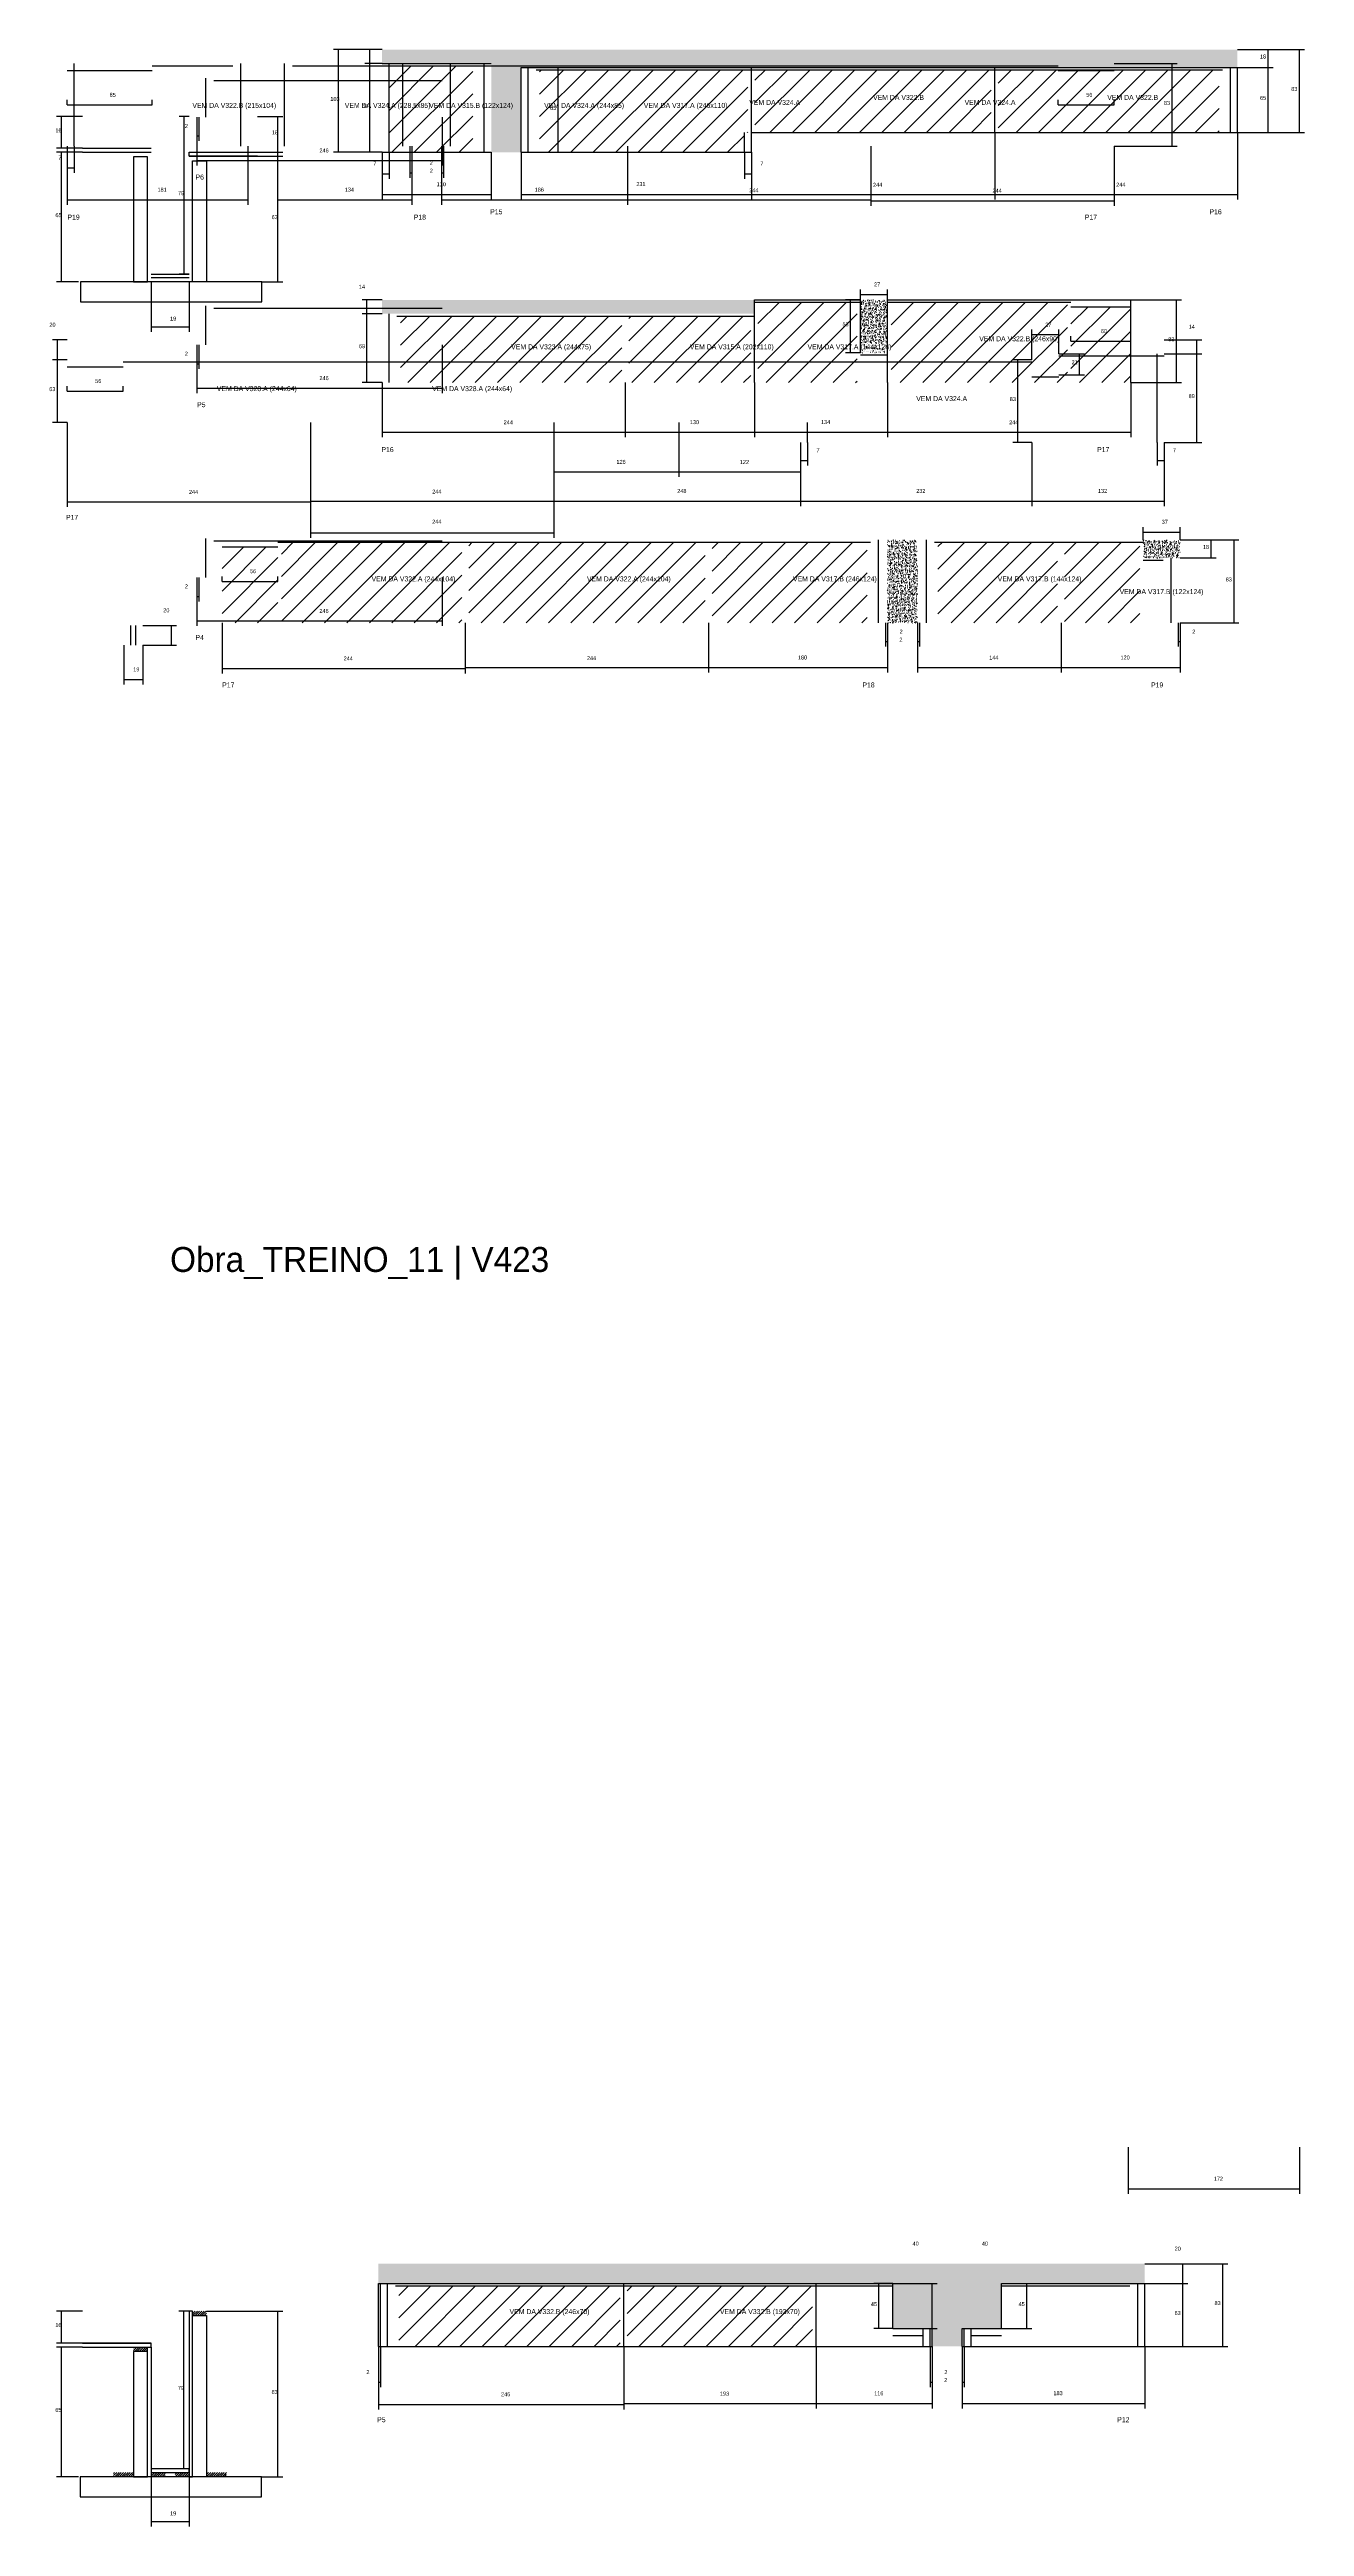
# Model space of a CAD drawing. Header units: metres. Extents: x -2848 to 22762, y -49062 to 1016.
# Drawn here: x 7879 to 9138, y -48668 to -46185 of the extents above; entities that cross this region are included whole.
import ezdxf

# ---------------------------------------------------------------- set-up
doc = ezdxf.new("R2010")
doc.units = ezdxf.units.M
for name, color, linetype in [('COTA', 4, 'Continuous'), ('Hachura', 253, 'Continuous'), ('LABEL_ID', 3, 'Continuous'), ('Madeira', 126, 'Continuous'), ('NOMENCLATURA', 7, 'Continuous'), ('Painéis', 200, 'Continuous'), ('SARR_2.2x10', 40, 'Continuous'), ('SARR_2.2x7', 40, 'Continuous'), ('SARR_3.5x7', 81, 'Continuous'), ('Texto Seção', 7, 'Continuous')]:
    doc.layers.add(name, color=color, linetype=linetype)

msp = doc.modelspace()

# ---------------------------------------------------------------- hatches: boundary and pattern name
at = {"layer": 'COTA'}
h = msp.add_hatch(dxfattribs=at)
h.set_pattern_fill('AR-CONC', scale=0.03)
h.paths.add_polyline_path([(8352.1, -46202.7), (8583.1, -46202.7), (9070.6, -46202.7), (9070.6, -46184.7), (8212.6, -46184.7), (8212.6, -46198.7), (8322.1, -46198.7), (8322.1, -46287.7), (8352.1, -46287.7)])
h = msp.add_hatch(dxfattribs=at)
h.set_pattern_fill('AR-CONC', scale=0.03)
h.paths.add_polyline_path([(8586.1, -46449.6), (8586.1, -46435.6), (8212.6, -46435.6), (8212.6, -46449.6)])
h = msp.add_hatch(dxfattribs=at)
h.set_pattern_fill('AR-CONC', scale=0.03)
h.paths.add_polyline_path([(8692.6, -46488.6), (8719.6, -46488.6), (8719.6, -46435.6), (8692.6, -46435.6)])
h = msp.add_hatch(dxfattribs=at)
h.set_pattern_fill('AR-CONC', scale=0.03)
h.paths.add_polyline_path([(8719.6, -46759.3), (8749.6, -46759.3), (8749.6, -46676.3), (8719.6, -46676.3)])
h = msp.add_hatch(dxfattribs=at)
h.set_pattern_fill('AR-CONC', scale=0.03)
h.paths.add_polyline_path([(9013.1, -46694.3), (9013.1, -46676.3), (8976.1, -46676.3), (8976.1, -46694.3)])
h = msp.add_hatch(dxfattribs=at)
h.set_pattern_fill('AR-CONC', scale=0.03)
h.paths.add_polyline_path([(8209, -48404.1), (8209, -48424.1), (8725, -48424.1), (8725, -48469.1), (8764.5, -48469.1), (8764.5, -48487.1), (8794.5, -48487.1), (8794.5, -48469.1), (8834, -48469.1), (8834, -48424.1), (8977.5, -48424.1), (8977.5, -48404.1)])
at = {"layer": 'Hachura'}
h = msp.add_hatch(dxfattribs=at)
h.set_pattern_fill('ANSI31', scale=5)
h.paths.add_polyline_path([(8303.6, -46200.9), (8219.6, -46200.9), (8219.6, -46287.7), (8303.6, -46287.7)])
h = msp.add_hatch(dxfattribs=at)
h.set_pattern_fill('ANSI31', scale=5)
h.paths.add_polyline_path([(8576.1, -46287.7), (8576.1, -46267.7), (8579.6, -46267.7), (8579.6, -46204.9), (8370.6, -46204.9), (8370.6, -46287.7)])
h = msp.add_hatch(dxfattribs=at)
h.set_pattern_fill('ANSI31', scale=5)
h.paths.add_polyline_path([(8823.6, -46267.7), (8823.6, -46204.9), (8586.6, -46204.9), (8586.6, -46267.7)])
h = msp.add_hatch(dxfattribs=at)
h.set_pattern_fill('ANSI31', scale=5)
h.paths.add_polyline_path([(8830.6, -46204.9), (8830.6, -46267.7), (9052.1, -46267.7), (9052.1, -46204.9)])
h = msp.add_hatch(dxfattribs=at)
h.set_pattern_fill('ANSI31', scale=5)
h.paths.add_polyline_path([(8453.1, -46518.6), (8453.1, -46451.8), (8231.1, -46451.8), (8231.1, -46518.6)])
h = msp.add_hatch(dxfattribs=at)
h.set_pattern_fill('ANSI31', scale=5)
h.paths.add_polyline_path([(8582.6, -46518.6), (8582.6, -46451.8), (8460.1, -46451.8), (8460.1, -46518.6)])
h = msp.add_hatch(dxfattribs=at)
h.set_pattern_fill('ANSI31', scale=5)
h.paths.add_polyline_path([(8589.6, -46437.8), (8589.6, -46518.6), (8689.1, -46518.6), (8689.1, -46437.8)])
h = msp.add_hatch(dxfattribs=at)
h.set_pattern_fill('ANSI31', scale=5)
h.paths.add_polyline_path([(8723.1, -46437.8), (8723.1, -46518.6), (8900.1, -46518.6), (8900.1, -46437.8)])
h = msp.add_hatch(dxfattribs=at)
h.set_pattern_fill('ANSI31', scale=5)
h.paths.add_polyline_path([(8903.6, -46518.6), (8963.6, -46518.6), (8963.6, -46442.6), (8903.6, -46442.6)])
h = msp.add_hatch(dxfattribs=at)
h.set_pattern_fill('ANSI31', scale=5)
h.paths.add_polyline_path([(8108.1, -46759.3), (8108.1, -46683.3), (8052.1, -46683.3), (8052.1, -46759.3)])
h = msp.add_hatch(dxfattribs=at)
h.set_pattern_fill('ANSI31', scale=5)
h.paths.add_polyline_path([(8292.6, -46759.3), (8292.6, -46678.5), (8111.6, -46678.5), (8111.6, -46759.3)])
h = msp.add_hatch(dxfattribs=at)
h.set_pattern_fill('ANSI31', scale=5)
h.paths.add_polyline_path([(8536.6, -46759.3), (8536.6, -46678.5), (8299.6, -46678.5), (8299.6, -46759.3)])
h = msp.add_hatch(dxfattribs=at)
h.set_pattern_fill('ANSI31', scale=5)
h.paths.add_polyline_path([(8543.6, -46759.3), (8699.1, -46759.3), (8699.1, -46678.5), (8543.6, -46678.5)])
h = msp.add_hatch(dxfattribs=at)
h.set_pattern_fill('ANSI31', scale=5)
h.paths.add_polyline_path([(8890.1, -46759.3), (8890.1, -46678.5), (8770.1, -46678.5), (8770.1, -46759.3)])
h = msp.add_hatch(dxfattribs=at)
h.set_pattern_fill('ANSI31', scale=5)
h.paths.add_polyline_path([(8972.6, -46678.5), (8897.1, -46678.5), (8897.1, -46759.3), (8972.6, -46759.3)])
h = msp.add_hatch(dxfattribs=at)
h.set_pattern_fill('ANSI31', scale=5)
h.paths.add_polyline_path([(8451.5, -48487.1), (8451.5, -48426.3), (8229.5, -48426.3), (8229.5, -48487.1)])
h = msp.add_hatch(dxfattribs=at)
h.set_pattern_fill('ANSI31', scale=5)
h.paths.add_polyline_path([(8644.5, -48487.1), (8644.5, -48426.3), (8458.5, -48426.3), (8458.5, -48487.1)])
at = {"layer": 'SARR_2.2x10'}
h = msp.add_hatch(dxfattribs=at)
h.set_pattern_fill('ANSI31', scale=0.5)
h.paths.add_polyline_path([(7943.4, -48613.3), (7943.4, -48617.7), (7963.4, -48617.7), (7963.4, -48613.3)])
h = msp.add_hatch(dxfattribs=at)
h.set_pattern_fill('ANSI31', scale=0.5)
h.paths.add_polyline_path([(8036.6, -48613.3), (8036.6, -48617.7), (8056.6, -48617.7), (8056.6, -48613.3)])
at = {"layer": 'SARR_2.2x7'}
h = msp.add_hatch(dxfattribs=at)
h.set_pattern_fill('ANSI31', scale=0.5)
h.paths.add_polyline_path([(8022.6, -48451.7), (8022.6, -48456.1), (8036.6, -48456.1), (8036.6, -48451.7)])
h = msp.add_hatch(dxfattribs=at)
h.set_pattern_fill('ANSI31', scale=0.5)
h.paths.add_polyline_path([(7977.4, -48487.7), (7977.4, -48492.1), (7963.4, -48492.1), (7963.4, -48487.7)])
h = msp.add_hatch(dxfattribs=at)
h.set_pattern_fill('ANSI31', scale=0.5)
h.paths.add_polyline_path([(7995, -48617.7), (7995, -48613.3), (7995, -48613.3), (7981, -48613.3), (7981, -48613.3), (7981, -48617.7), (7981, -48617.7), (7995, -48617.7)])
h = msp.add_hatch(dxfattribs=at)
h.set_pattern_fill('ANSI31', scale=0.5)
h.paths.add_polyline_path([(8005, -48617.7), (8005, -48613.3), (8005, -48613.3), (8019, -48613.3), (8019, -48613.3), (8019, -48617.7), (8019, -48617.7), (8005, -48617.7)])

# ---------------------------------------------------------------- linework, layer by layer
at = {"layer": 'COTA'}
for p, q in [((8212.6, -46184.7), (8164, -46184.7)), ((8169, -46287.7), (8169, -46184.7)), ((8212.6, -46184.7), (8195.5, -46184.7)), ((8212.6, -46198.7), (8195.5, -46198.7)), ((8212.6, -46198.7), (8195.5, -46198.7)), ((8200.5, -46198.7), (8200.5, -46184.7)), ((8200.5, -46287.7), (8200.5, -46198.7)), ((8367.1, -46202.7), (8394.3, -46202.7)), ((8389.3, -46287.7), (8389.3, -46202.7)), ((8946.9, -46198.7), (9010.2, -46198.7)), ((9005.2, -46281.7), (9005.2, -46198.7)), ((9070.6, -46184.7), (9106.3, -46184.7)), ((9070.6, -46184.7), (9137.8, -46184.7)), ((9070.6, -46202.7), (9106.3, -46202.7)), ((9070.6, -46202.7), (9106.3, -46202.7)), ((9101.3, -46202.7), (9101.3, -46184.7)), ((9101.3, -46267.7), (9101.3, -46202.7)), ((9132.8, -46267.7), (9132.8, -46184.7)), ((7912.3, -46251.7), (7886.1, -46251.7)), ((7891.1, -46283.7), (7891.1, -46251.7)), ((7896.9, -46240.2), (7896.9, -46235.2)), ((7896.9, -46240.2), (7981.9, -46240.2)), ((7981.9, -46240.2), (7981.9, -46235.2)), ((8019, -46251.7), (8009, -46251.7)), ((8014, -46409.7), (8014, -46251.7)), ((8026.8, -46252.4), (8026.8, -46301)), ((8026.8, -46252.4), (8026.8, -46276.3)), ((8028.8, -46252.4), (8028.8, -46276.3)), ((8087.7, -46251.7), (8113.1, -46251.7)), ((8108.1, -46287.7), (8108.1, -46251.7)), ((8272.8, -46252.4), (8272.8, -46301)), ((8890.9, -46240.2), (8890.9, -46235.2)), ((8890.9, -46240.2), (8946.9, -46240.2)), ((8946.9, -46240.2), (8946.9, -46235.2)), ((8026.8, -46271.3), (8028.8, -46271.3)), ((8827.1, -46267.7), (8827.1, -46334.9)), ((8827.1, -46267.7), (8827.1, -46334.9)), ((9070.6, -46267.7), (9070.6, -46334.9)), ((9070.6, -46267.7), (9106.3, -46267.7)), ((9070.6, -46267.7), (9137.8, -46267.7)), ((7912.3, -46283.7), (7886.1, -46283.7)), ((7912.3, -46287.7), (7886.1, -46287.7)), ((7891.1, -46417.7), (7891.1, -46287.7)), ((7896.9, -46281.7), (7896.9, -46340.3)), ((7896.9, -46281.7), (7896.9, -46308.2)), ((7896.9, -46303.2), (7903.9, -46303.2)), ((7903.9, -46281.7), (7903.9, -46308.2)), ((8026.8, -46296), (8272.8, -46296)), ((8077.9, -46281.7), (8077.9, -46340.3)), ((8087.7, -46287.7), (8113.1, -46287.7)), ((8087.7, -46291.7), (8113.1, -46291.7)), ((8107.9, -46281.7), (8107.9, -46340.3)), ((8108.1, -46417.7), (8108.1, -46291.7)), ((8212.6, -46287.7), (8164, -46287.7)), ((8212.6, -46287.7), (8195.5, -46287.7)), ((8212.6, -46287.7), (8212.6, -46334.9)), ((8212.6, -46287.7), (8212.6, -46314.2)), ((8219.6, -46287.7), (8219.6, -46314.2)), ((8240.4, -46281.7), (8240.4, -46313.2)), ((8242.4, -46281.7), (8242.4, -46340.3)), ((8242.4, -46281.7), (8242.4, -46313.2)), ((8272.4, -46281.7), (8272.4, -46340.3)), ((8272.4, -46281.7), (8272.4, -46313.2)), ((8274.4, -46281.7), (8274.4, -46313.2)), ((8322.1, -46287.7), (8322.1, -46334.9)), ((8352.1, -46287.7), (8352.1, -46334.9)), ((8367.1, -46287.7), (8394.3, -46287.7)), ((8458.9, -46281.7), (8458.9, -46340.3)), ((8458.9, -46281.7), (8458.9, -46340.3)), ((8576.1, -46287.7), (8576.1, -46314.2)), ((8583.1, -46287.7), (8583.1, -46334.9)), ((8583.1, -46287.7), (8583.1, -46314.2)), ((8583.1, -46287.7), (8583.1, -46334.9)), ((8702.9, -46281.7), (8702.9, -46340.3)), ((8702.9, -46281.7), (8702.9, -46341.2)), ((8946.9, -46281.7), (8946.9, -46341.2)), ((8946.9, -46281.7), (9010.2, -46281.7)), ((8212.6, -46309.2), (8219.6, -46309.2)), ((8240.4, -46308.2), (8242.4, -46308.2)), ((8272.4, -46308.2), (8274.4, -46308.2)), ((8576.1, -46309.2), (8583.1, -46309.2)), ((7896.9, -46335.3), (8077.9, -46335.3)), ((8107.9, -46335.3), (8242.4, -46335.3)), ((8212.6, -46329.9), (8322.1, -46329.9)), ((8272.4, -46335.3), (8458.9, -46335.3)), ((8352.1, -46329.9), (8583.1, -46329.9)), ((8458.9, -46335.3), (8702.9, -46335.3)), ((8583.1, -46329.9), (8827.1, -46329.9)), ((8702.9, -46336.2), (8946.9, -46336.2)), ((8827.1, -46329.9), (9070.6, -46329.9)), ((7908.2, -46417.7), (7886.1, -46417.7)), ((7981, -46417.7), (7981, -46467.5)), ((8019, -46409.7), (8009, -46409.7)), ((8019, -46417.7), (8019, -46467.5)), ((8091.9, -46417.7), (8113.1, -46417.7)), ((8692.6, -46435.6), (8692.6, -46425.3)), ((8719.6, -46435.6), (8719.6, -46425.3)), ((8212.6, -46435.6), (8192.5, -46435.6)), ((8212.6, -46449.6), (8192.5, -46449.6)), ((8212.6, -46449.6), (8192.5, -46449.6)), ((8197.5, -46449.6), (8197.5, -46435.6)), ((8197.5, -46518.6), (8197.5, -46449.6)), ((8692.6, -46435.6), (8677.6, -46435.6)), ((8682.6, -46488.6), (8682.6, -46435.6)), ((8692.6, -46430.3), (8719.6, -46430.3)), ((8963.6, -46435.6), (9014.4, -46435.6)), ((9009.4, -46518.6), (9009.4, -46435.6)), ((7896.9, -46475.6), (7882.1, -46475.6)), ((7887.1, -46495.6), (7887.1, -46475.6)), ((7981, -46462.5), (8019, -46462.5)), ((8864.4, -46495.6), (8864.4, -46465.4)), ((8864.4, -46470.4), (8891.4, -46470.4)), ((8891.4, -46489.6), (8891.4, -46465.4)), ((8903.6, -46477.1), (8903.6, -46472.1)), ((8903.6, -46477.1), (8963.6, -46477.1)), ((8963.6, -46477.1), (8963.6, -46472.1)), ((8996.9, -46475.6), (9034.7, -46475.6)), ((9029.7, -46489.6), (9029.7, -46475.6)), ((7896.9, -46495.6), (7882.1, -46495.6)), ((7896.9, -46495.6), (7882.1, -46495.6)), ((7887.1, -46558.6), (7887.1, -46495.6)), ((8026.8, -46480.7), (8026.8, -46529.2)), ((8026.8, -46480.7), (8026.8, -46504.6)), ((8026.8, -46499.6), (8028.8, -46499.6)), ((8028.8, -46480.7), (8028.8, -46504.6)), ((8272.8, -46480.7), (8272.8, -46529.2)), ((8692.6, -46488.6), (8677.6, -46488.6)), ((8864.4, -46495.6), (8845.4, -46495.6)), ((8850.4, -46578.6), (8850.4, -46495.6)), ((8891.4, -46489.6), (8917.3, -46489.6)), ((8912.3, -46510.6), (8912.3, -46489.6)), ((8996.9, -46489.6), (9034.7, -46489.6)), ((8996.9, -46489.6), (9034.7, -46489.6)), ((9029.7, -46578.6), (9029.7, -46489.6)), ((7896.9, -46527.1), (7896.9, -46522.1)), ((7896.9, -46527.1), (7952.9, -46527.1)), ((7952.9, -46527.1), (7952.9, -46522.1)), ((8026.8, -46524.2), (8272.8, -46524.2)), ((8212.6, -46518.6), (8192.5, -46518.6)), ((8212.6, -46518.6), (8212.6, -46573.3)), ((8456.6, -46518.6), (8456.6, -46573.3)), ((8456.6, -46518.6), (8456.6, -46573.3)), ((8586.1, -46518.6), (8586.1, -46573.3)), ((8586.1, -46518.6), (8586.1, -46573.3)), ((8719.6, -46518.6), (8719.6, -46573.3)), ((8719.6, -46518.6), (8719.6, -46573.3)), ((8891.4, -46510.6), (8917.3, -46510.6)), ((8963.6, -46518.6), (8963.6, -46573.3)), ((8963.6, -46518.6), (9014.4, -46518.6)), ((7896.9, -46558.6), (7882.1, -46558.6)), ((7896.9, -46558.6), (7896.9, -46643.2)), ((8140.9, -46558.6), (8140.9, -46642.3)), ((8140.9, -46558.6), (8140.9, -46643.2)), ((8140.9, -46558.6), (8140.9, -46674.2)), ((8212.6, -46568.3), (8456.6, -46568.3)), ((8384.9, -46558.6), (8384.9, -46642.3)), ((8384.9, -46558.6), (8384.9, -46642.3)), ((8384.9, -46558.6), (8384.9, -46613.1)), ((8384.9, -46558.6), (8384.9, -46674.2)), ((8456.6, -46568.3), (8586.1, -46568.3)), ((8510.4, -46558.6), (8510.4, -46613.1)), ((8510.4, -46558.6), (8510.4, -46613.1)), ((8586.1, -46568.3), (8719.6, -46568.3)), ((8719.6, -46568.3), (8963.6, -46568.3)), ((8632.4, -46578.6), (8632.4, -46642.3)), ((8632.4, -46578.6), (8632.4, -46613.1)), ((8632.4, -46578.6), (8632.4, -46642.3)), ((8632.4, -46578.6), (8632.4, -46601.6)), ((8632.4, -46596.6), (8639.4, -46596.6)), ((8639.4, -46578.6), (8639.4, -46601.6)), ((8864.4, -46578.6), (8845.4, -46578.6)), ((8864.4, -46578.6), (8864.4, -46642.3)), ((8864.4, -46578.6), (8864.4, -46642.3)), ((8989.9, -46578.6), (8989.9, -46601.6)), ((8989.9, -46596.6), (8996.9, -46596.6)), ((8996.9, -46578.6), (8996.9, -46642.3)), ((8996.9, -46578.6), (9034.7, -46578.6)), ((8996.9, -46578.6), (8996.9, -46601.6)), ((8384.9, -46608.1), (8510.4, -46608.1)), ((8510.4, -46608.1), (8632.4, -46608.1)), ((7896.9, -46638.2), (8140.9, -46638.2)), ((8140.9, -46637.3), (8384.9, -46637.3)), ((8384.9, -46637.3), (8632.4, -46637.3)), ((8632.4, -46637.3), (8864.4, -46637.3)), ((8864.4, -46637.3), (8996.9, -46637.3)), ((8140.9, -46669.2), (8384.9, -46669.2)), ((8976.1, -46676.3), (8976.1, -46663.4)), ((8976.1, -46668.4), (9013.1, -46668.4)), ((9013.1, -46676.3), (9013.1, -46663.4)), ((9013.1, -46676.3), (9072.1, -46676.3)), ((9013.1, -46676.3), (9049.1, -46676.3)), ((9044.1, -46694.3), (9044.1, -46676.3)), ((9067.1, -46759.3), (9067.1, -46676.3)), ((9013.1, -46694.3), (9049.1, -46694.3)), ((8026.8, -46713.9), (8026.8, -46762.5)), ((8026.8, -46713.9), (8026.8, -46737.9)), ((8028.8, -46713.9), (8028.8, -46737.9)), ((8052.1, -46717.8), (8052.1, -46712.8)), ((8052.1, -46717.8), (8108.1, -46717.8)), ((8108.1, -46717.8), (8108.1, -46712.8)), ((8272.8, -46713.9), (8272.8, -46762.5)), ((8026.8, -46732.9), (8028.8, -46732.9)), ((7972.6, -46761.9), (8006.3, -46761.9)), ((8001.3, -46781.9), (8001.3, -46761.9)), ((8026.8, -46757.5), (8272.8, -46757.5)), ((8052.1, -46759.3), (8052.1, -46810.1)), ((8296.1, -46759.3), (8296.1, -46809.2)), ((8296.1, -46759.3), (8296.1, -46810.1)), ((8540.1, -46759.3), (8540.1, -46809.2)), ((8540.1, -46759.3), (8540.1, -46809.2)), ((8717.6, -46759.3), (8717.6, -46783.2)), ((8719.6, -46759.3), (8719.6, -46809.2)), ((8719.6, -46759.3), (8719.6, -46783.2)), ((8749.6, -46759.3), (8749.6, -46809.2)), ((8749.6, -46759.3), (8749.6, -46783.2)), ((8751.6, -46759.3), (8751.6, -46783.2)), ((8893.6, -46759.3), (8893.6, -46809.2)), ((8893.6, -46759.3), (8893.6, -46809.2)), ((9011.1, -46759.3), (9011.1, -46783.2)), ((9013.1, -46759.3), (9013.1, -46809.2)), ((9013.1, -46759.3), (9072.1, -46759.3)), ((9013.1, -46759.3), (9013.1, -46783.2)), ((7953.6, -46781.9), (7953.6, -46821.1)), ((7972.6, -46781.9), (7972.6, -46821.1)), ((7972.6, -46781.9), (8006.3, -46781.9)), ((8717.6, -46778.2), (8719.6, -46778.2)), ((8749.6, -46778.2), (8751.6, -46778.2)), ((9011.1, -46778.2), (9013.1, -46778.2)), ((7953.6, -46816.1), (7972.6, -46816.1)), ((8052.1, -46805.1), (8296.1, -46805.1)), ((8296.1, -46804.2), (8540.1, -46804.2)), ((8540.1, -46804.2), (8719.6, -46804.2)), ((8749.6, -46804.2), (8893.6, -46804.2)), ((8893.6, -46804.2), (9013.1, -46804.2)), ((8960.8, -48287.4), (8960.8, -48334)), ((9132.8, -48287.4), (9132.8, -48334)), ((8960.8, -48329), (9132.8, -48329)), ((8977.5, -48404.1), (9020.7, -48404.1)), ((8977.5, -48404.1), (9060.9, -48404.1)), ((9015.7, -48424.1), (9015.7, -48404.1)), ((9055.9, -48487.1), (9055.9, -48404.1)), ((8725, -48424.1), (8706, -48424.1)), ((8711, -48469.1), (8711, -48424.1)), ((8725, -48424.1), (8769.5, -48424.1)), ((8764.5, -48469.1), (8764.5, -48424.1)), ((8834, -48469.1), (8834, -48424.1)), ((8834, -48424.1), (8839, -48424.1)), ((8834, -48424.1), (8864.2, -48424.1)), ((8859.2, -48469.1), (8859.2, -48424.1)), ((8977.5, -48424.1), (9020.7, -48424.1)), ((8977.5, -48424.1), (9020.7, -48424.1)), ((9015.7, -48487.1), (9015.7, -48424.1)), ((7912.3, -48451.7), (7886, -48451.7)), ((7891, -48483.7), (7891, -48451.7)), ((8019, -48451.7), (8008.9, -48451.7)), ((8013.9, -48609.7), (8013.9, -48451.7)), ((8036.6, -48451.7), (8113, -48451.7)), ((8108, -48617.7), (8108, -48451.7)), ((7912.3, -48483.7), (7886, -48483.7)), ((7912.3, -48487.7), (7886, -48487.7)), ((7891, -48617.7), (7891, -48487.7)), ((8209, -48487.1), (8209, -48550.1)), ((8209, -48487.1), (8209, -48527.8)), ((8211, -48487.1), (8211, -48527.8)), ((8455, -48487.1), (8455, -48549.2)), ((8455, -48487.1), (8455, -48550.1)), ((8648, -48487.1), (8648, -48549.2)), ((8648, -48487.1), (8648, -48549.2)), ((8725, -48469.1), (8706, -48469.1)), ((8762.5, -48487.1), (8762.5, -48527.8)), ((8764.5, -48469.1), (8769.5, -48469.1)), ((8764.5, -48487.1), (8764.5, -48549.2)), ((8764.5, -48487.1), (8764.5, -48527.8)), ((8794.5, -48469.1), (8839, -48469.1)), ((8794.5, -48487.1), (8794.5, -48549.2)), ((8794.5, -48487.1), (8794.5, -48527.8)), ((8796.5, -48487.1), (8796.5, -48527.8)), ((8834, -48469.1), (8864.2, -48469.1)), ((8977.5, -48487.1), (8977.5, -48549.2)), ((8977.5, -48487.1), (9020.7, -48487.1)), ((8977.5, -48487.1), (9060.9, -48487.1)), ((8209, -48522.8), (8211, -48522.8)), ((8762.5, -48522.8), (8764.5, -48522.8)), ((8794.5, -48522.8), (8796.5, -48522.8)), ((8209, -48545.1), (8455, -48545.1)), ((8455, -48544.2), (8648, -48544.2)), ((8648, -48544.2), (8764.5, -48544.2)), ((8794.5, -48544.2), (8977.5, -48544.2)), ((8019, -48609.7), (8008.9, -48609.7)), ((7908.1, -48617.7), (7886, -48617.7)), ((7981, -48617.7), (7981, -48667.5)), ((8019, -48617.7), (8019, -48667.5)), ((8091.8, -48617.7), (8113, -48617.7)), ((7981, -48662.5), (8019, -48662.5))]:
    msp.add_line(p, q, dxfattribs=at)
at = {"layer": 'Madeira'}
for points in [[(7910, -46437.7), (8091.9, -46437.7), (8091.9, -46417.7), (7910, -46417.7)], [(7909.9, -48637.7), (8091.8, -48637.7), (8091.8, -48617.7), (7909.9, -48617.7)]]:
    msp.add_lwpolyline(points, close=True, dxfattribs=at)
at = {"layer": 'Painéis'}
for p, q in [((8212.6, -46198.7), (8322.1, -46198.7)), ((8352.1, -46202.7), (8583.1, -46202.7)), ((8352.1, -46287.7), (8352.1, -46202.7)), ((8583.1, -46202.7), (9070.6, -46202.7)), ((8583.1, -46287.7), (8583.1, -46202.7)), ((8583.1, -46267.7), (8583.1, -46202.7)), ((8827.1, -46267.7), (8827.1, -46202.7)), ((9070.6, -46267.7), (9070.6, -46202.7)), ((8583.1, -46267.7), (9070.6, -46267.7)), ((7912.3, -46283.7), (7981, -46283.7)), ((7912.3, -46287.7), (7981, -46287.7)), ((8019, -46287.7), (8087.7, -46287.7)), ((8019, -46291.7), (8087.7, -46291.7)), ((8212.6, -46287.7), (8322.1, -46287.7)), ((8352.1, -46287.7), (8583.1, -46287.7)), ((7981, -46409.7), (8019, -46409.7)), ((7981, -46413.3), (8019, -46413.3)), ((8586.1, -46435.6), (8692.6, -46435.6)), ((8586.1, -46518.6), (8586.1, -46435.6)), ((8692.6, -46488.6), (8692.6, -46435.6)), ((8719.6, -46435.6), (8963.6, -46435.6)), ((8719.6, -46518.6), (8719.6, -46435.6)), ((8963.6, -46518.6), (8963.6, -46435.6)), ((8209, -48424.1), (8725, -48424.1)), ((8209, -48487.1), (8209, -48424.1)), ((8211, -48487.1), (8211, -48424.1)), ((8455, -48487.1), (8455, -48424.1)), ((8648, -48487.1), (8648, -48424.1)), ((8725, -48469.1), (8725, -48424.1)), ((8834, -48424.1), (8977.5, -48424.1)), ((8834, -48469.1), (8834, -48424.1)), ((8977.5, -48487.1), (8977.5, -48424.1)), ((7912.3, -48483.7), (7981, -48483.7)), ((7912.3, -48487.7), (7981, -48487.7)), ((8209, -48487.1), (8764.5, -48487.1)), ((8725, -48469.1), (8764.5, -48469.1)), ((8762.5, -48487.1), (8762.5, -48469.1)), ((8764.5, -48487.1), (8764.5, -48469.1)), ((8794.5, -48469.1), (8834, -48469.1)), ((8794.5, -48487.1), (8794.5, -48469.1)), ((8794.5, -48487.1), (8977.5, -48487.1)), ((8796.5, -48487.1), (8796.5, -48469.1))]:
    msp.add_line(p, q, dxfattribs=at)
for points in [[(8087.7, -46291.7), (8019, -46291.7), (8019, -46287.7), (8087.7, -46287.7)], [(7912.3, -48487.7), (7981, -48487.7), (7981, -48483.7), (7912.3, -48483.7)]]:
    msp.add_lwpolyline(points, dxfattribs=at)
for points in [[(8022.6, -48617.7), (8022.6, -48451.7), (8019, -48451.7), (8019, -48617.7)], [(7977.4, -48617.7), (7977.4, -48487.7), (7981, -48487.7), (7981, -48617.7)], [(8019, -48609.7), (7981, -48609.7), (7981, -48613.3), (8019, -48613.3)]]:
    msp.add_lwpolyline(points, close=True, dxfattribs=at)
at = {"layer": 'SARR_2.2x7'}
for p, q in [((7903.9, -46281.7), (7903.9, -46198.7)), ((7981.9, -46200.9), (8062.9, -46200.9)), ((8070.9, -46281.7), (8070.9, -46198.7)), ((8114.9, -46281.7), (8114.9, -46198.7)), ((8122.9, -46200.9), (8225.4, -46200.9)), ((8212.6, -46200.9), (8307.1, -46200.9)), ((8219.6, -46287.7), (8219.6, -46198.7)), ((8233.4, -46281.7), (8233.4, -46198.7)), ((8281.4, -46281.7), (8281.4, -46198.7)), ((8289.4, -46200.9), (8458.9, -46200.9)), ((8315.1, -46287.7), (8315.1, -46198.7)), ((8359.1, -46287.7), (8359.1, -46202.7)), ((8367.1, -46204.9), (8583.1, -46204.9)), ((8458.9, -46200.9), (8702.9, -46200.9)), ((8583.1, -46204.9), (8827.1, -46204.9)), ((8702.9, -46200.9), (8890.9, -46200.9)), ((8827.1, -46204.9), (9055.6, -46204.9)), ((9063.6, -46267.7), (9063.6, -46202.7)), ((7896.9, -46205.7), (7981.9, -46205.7)), ((8035.8, -46252.4), (8035.8, -46213.4)), ((8043.8, -46215.6), (8272.8, -46215.6)), ((8890.9, -46205.7), (8946.9, -46205.7)), ((8576.1, -46287.7), (8576.1, -46267.7)), ((8035.8, -46480.7), (8035.8, -46441.7)), ((8043.8, -46443.9), (8272.8, -46443.9)), ((8219.6, -46518.6), (8219.6, -46449.6)), ((8227.6, -46451.8), (8456.6, -46451.8)), ((8456.6, -46451.8), (8586.1, -46451.8)), ((8586.1, -46437.8), (8692.6, -46437.8)), ((8719.6, -46437.8), (8903.6, -46437.8)), ((8903.6, -46442.6), (8963.6, -46442.6)), ((7896.9, -46502.6), (7952.9, -46502.6)), ((7952.9, -46497.8), (8140.9, -46497.8)), ((8140.9, -46497.8), (8384.9, -46497.8)), ((8384.9, -46497.8), (8632.4, -46497.8)), ((8632.4, -46497.8), (8864.4, -46497.8)), ((8692.6, -46490.8), (8719.6, -46490.8)), ((8891.4, -46491.8), (8996.9, -46491.8)), ((8989.9, -46578.6), (8989.9, -46489.6)), ((8864.4, -46512.8), (8891.4, -46512.8)), ((8639.4, -46578.6), (8639.4, -46558.6)), ((8035.8, -46713.9), (8035.8, -46674.9)), ((8710.6, -46759.3), (8710.6, -46676.3)), ((8758.6, -46759.3), (8758.6, -46676.3)), ((8043.8, -46677.1), (8272.8, -46677.1)), ((8052.1, -46683.3), (8108.1, -46683.3)), ((8108.1, -46678.5), (8296.1, -46678.5)), ((8296.1, -46678.5), (8540.1, -46678.5)), ((8540.1, -46678.5), (8702.6, -46678.5)), ((8766.6, -46678.5), (8893.6, -46678.5)), ((8893.6, -46678.5), (8976.1, -46678.5)), ((8976.1, -46696.5), (8996.1, -46696.5)), ((9004.1, -46759.3), (9004.1, -46694.3)), ((7960.6, -46781.9), (7960.6, -46761.9)), ((7965.6, -46781.9), (7965.6, -46761.9)), ((8218, -48487.1), (8218, -48424.1)), ((8226, -48426.3), (8455, -48426.3)), ((8455, -48426.3), (8648, -48426.3)), ((8648, -48426.3), (8725, -48426.3)), ((8834, -48426.3), (8962.5, -48426.3)), ((8970.5, -48487.1), (8970.5, -48424.1)), ((8725, -48476.1), (8755.5, -48476.1)), ((8755.5, -48487.1), (8755.5, -48469.1)), ((8803.5, -48487.1), (8803.5, -48469.1)), ((8803.5, -48476.1), (8834, -48476.1))]:
    msp.add_line(p, q, dxfattribs=at)
at = {"layer": 'SARR_3.5x7'}
for points in [[(7977.4, -46292.1), (7963.4, -46292.1), (7963.4, -46417.7), (7977.4, -46417.7)], [(8022.6, -46296.1), (8036.6, -46296.1), (8036.6, -46417.7), (8022.6, -46417.7)], [(8022.6, -48456.1), (8036.6, -48456.1), (8036.6, -48617.7), (8022.6, -48617.7)], [(7977.4, -48492.1), (7963.4, -48492.1), (7963.4, -48617.7), (7977.4, -48617.7)]]:
    msp.add_lwpolyline(points, close=True, dxfattribs=at)

# ---------------------------------------------------------------- texts
at = {"layer": 'COTA'}
for s, p in [('18', (9093.2, -46193.7)), ('85', (7939.4, -46232.1)), ('56', (8918.9, -46232.1)), ('83', (9124.5, -46226.2)), ('103', (8160.8, -46236.2)), ('89', (8192.4, -46243.2)), ('85', (8381.2, -46245.2)), ('83', (8996.9, -46240.2)), ('65', (9093.2, -46235.2)), ('16', (7885, -46267.7)), ('2', (8014.8, -46263.3)), ('18', (8102, -46269.7)), ('7', (7888, -46295.1)), ('246', (8149.8, -46287.9)), ('7', (8203.8, -46301.1)), ('2', (8260.4, -46300.2)), ('2', (8260.5, -46308.2)), ('7', (8592, -46301.1)), ('181', (7987.4, -46327.2)), ('79', (8007.9, -46330.7)), ('134', (8175.2, -46327.1)), ('110', (8267.4, -46321.7)), ('186', (8365.7, -46327.2)), ('231', (8467.6, -46321.6)), ('244', (8580.9, -46327.8)), ('244', (8705.1, -46322.3)), ('244', (8824.9, -46328.2)), ('244', (8948.9, -46322.2)), ('65', (7885, -46352.7)), ('63', (8101.9, -46354.7)), ('14', (8189.4, -46424.5)), ('27', (8706.1, -46422.2)), ('19', (8000, -46456.4)), ('20', (7879, -46462.5)), ('53', (8674.4, -46462.1)), ('27', (8877.9, -46462.4)), ('60', (8933.6, -46469)), ('83', (9001.2, -46477.1)), ('14', (9021.6, -46464.6)), ('2', (8014.8, -46491.6)), ('69', (8189.4, -46484.1)), ('21', (8904.2, -46500.1)), ('63', (7878.8, -46527.1)), ('56', (7924.9, -46519)), ('246', (8149.8, -46516.1)), ('83', (8842.2, -46537.1)), ('89', (9021.6, -46534.1)), ('244', (8334.6, -46560.3)), ('130', (8521.4, -46560.2)), ('134', (8652.9, -46560.1)), ('244', (8841.6, -46560.3)), ('126', (8447.7, -46600)), ('122', (8571.4, -46600.1)), ('7', (8648.3, -46588.5)), ('7', (9005.8, -46588.5)), ('244', (8018.9, -46630.1)), ('244', (8262.9, -46629.8)), ('248', (8508.7, -46629.2)), ('232', (8748.4, -46629.1)), ('132', (8930.7, -46629.1)), ('244', (8262.9, -46660)), ('37', (8994.6, -46660.1)), ('18', (9036, -46685.3)), ('2', (8014.8, -46724.9)), ('56', (8080.1, -46709.6)), ('83', (9058.8, -46717.8)), ('20', (7993.2, -46748.8)), ('246', (8149.8, -46749.4)), ('2', (8731.5, -46778.2)), ('2', (8731.7, -46770.2)), ('2', (9025.2, -46770.2)), ('244', (8174.1, -46797.1)), ('244', (8418.1, -46796.7)), ('180', (8629.8, -46796.1)), ('144', (8821.6, -46796.2)), ('120', (8953.3, -46796.1)), ('19', (7963.1, -46808)), ('172', (9046.8, -48320.9)), ('40', (8744.7, -48386)), ('40', (8814.2, -48386)), ('20', (9007.6, -48391)), ('16', (7884.9, -48467.7)), ('45', (8702.9, -48446.6)), ('45', (8851.1, -48446.6)), ('63', (9007.5, -48455.6)), ('83', (9047.6, -48445.6)), ('2', (8196.9, -48514.8)), ('2', (8776.5, -48514.8)), ('79', (8007.8, -48530.7)), ('83', (8101.8, -48534.7)), ('246', (8332, -48537)), ('193', (8551.5, -48536.4)), ('116', (8706.2, -48536)), ('2', (8776.4, -48522.8)), ('183', (8886, -48535.9)), ('65', (7884.9, -48552.7)), ('19', (8000, -48656.4))]:
    msp.add_text(s, height=4, dxfattribs=at).set_placement(p)
at = {"layer": 'LABEL_ID'}
msp.add_text('Obra_TREINO_11 | V423', height=25, dxfattribs=at).set_placement((8000, -47410))
at = {"layer": 'NOMENCLATURA'}
for s, p in [('P6', (8025.5, -46315)), ('P19', (7897.1, -46355.2)), ('P18', (8244.4, -46355.2)), ('P15', (8321.1, -46349.8)), ('P17', (8917.5, -46355.2)), ('P16', (9042.5, -46349.8)), ('P5', (8027.1, -46543.2)), ('P16', (8212, -46588.2)), ('P17', (8929.8, -46588.2)), ('P17', (7895.6, -46656.1)), ('P4', (8025.5, -46776.5)), ('P17', (8052.3, -46824.1)), ('P18', (8694.4, -46824.1)), ('P19', (8983.9, -46824.1)), ('P5', (8207.7, -48563)), ('P12', (8950, -48563))]:
    msp.add_text(s, height=5, dxfattribs=at).set_placement(p)
at = {"layer": 'Texto Seção'}
for s, p in [('VEM DA V322.B^J(215x104)', (8022.4, -46243.2)), ('VEM DA V324.A^J(228.5x85)', (8175.2, -46243.2)), ('VEM DA V315.B^J(122x124)', (8259.9, -46243.2)), ('VEM DA V324.A^J(244x85)', (8375.2, -46243.2)), ('VEM DA V317.A^J(246x110)', (8475.1, -46243.2)), ('VEM DA V324.A', (8580.9, -46240.2)), ('VEM DA V322.B', (8705.1, -46235.2)), ('VEM DA V324.A', (8796.9, -46240.2)), ('VEM DA V322.B', (8940, -46235.2)), ('VEM DA V322.B^J(246x90)', (8811.6, -46477.1)), ('VEM DA V323.A^J(244x75)', (8342.1, -46485.2)), ('VEM DA V315.A^J(202x110)', (8521.4, -46485.2)), ('VEM DA V317.A^J(144x124)', (8639.4, -46485.2)), ('VEM DA V328.A^J(244x64)', (8046.9, -46527.1)), ('VEM DA V328.A^J(244x64)', (8262.9, -46527.1)), ('VEM DA V324.A', (8748.4, -46537.1)), ('VEM DA V322.A^J(244x104)', (8202.1, -46717.8)), ('VEM DA V322.A^J(244x104)', (8418.1, -46717.8)), ('VEM DA V317.B^J(246x124)', (8624.8, -46717.8)), ('VEM DA V317.B^J(144x124)', (8830.1, -46717.8)), ('VEM DA V317.B^J(122x124)', (8952.4, -46730.6)), ('VEM DA V332.B^J(246x70)', (8340.5, -48454.6)), ('VEM DA V332.B^J(193x70)', (8551.5, -48454.6))]:
    msp.add_text(s, height=5, dxfattribs=at).set_placement(p)

doc.saveas('drawing.dxf')
